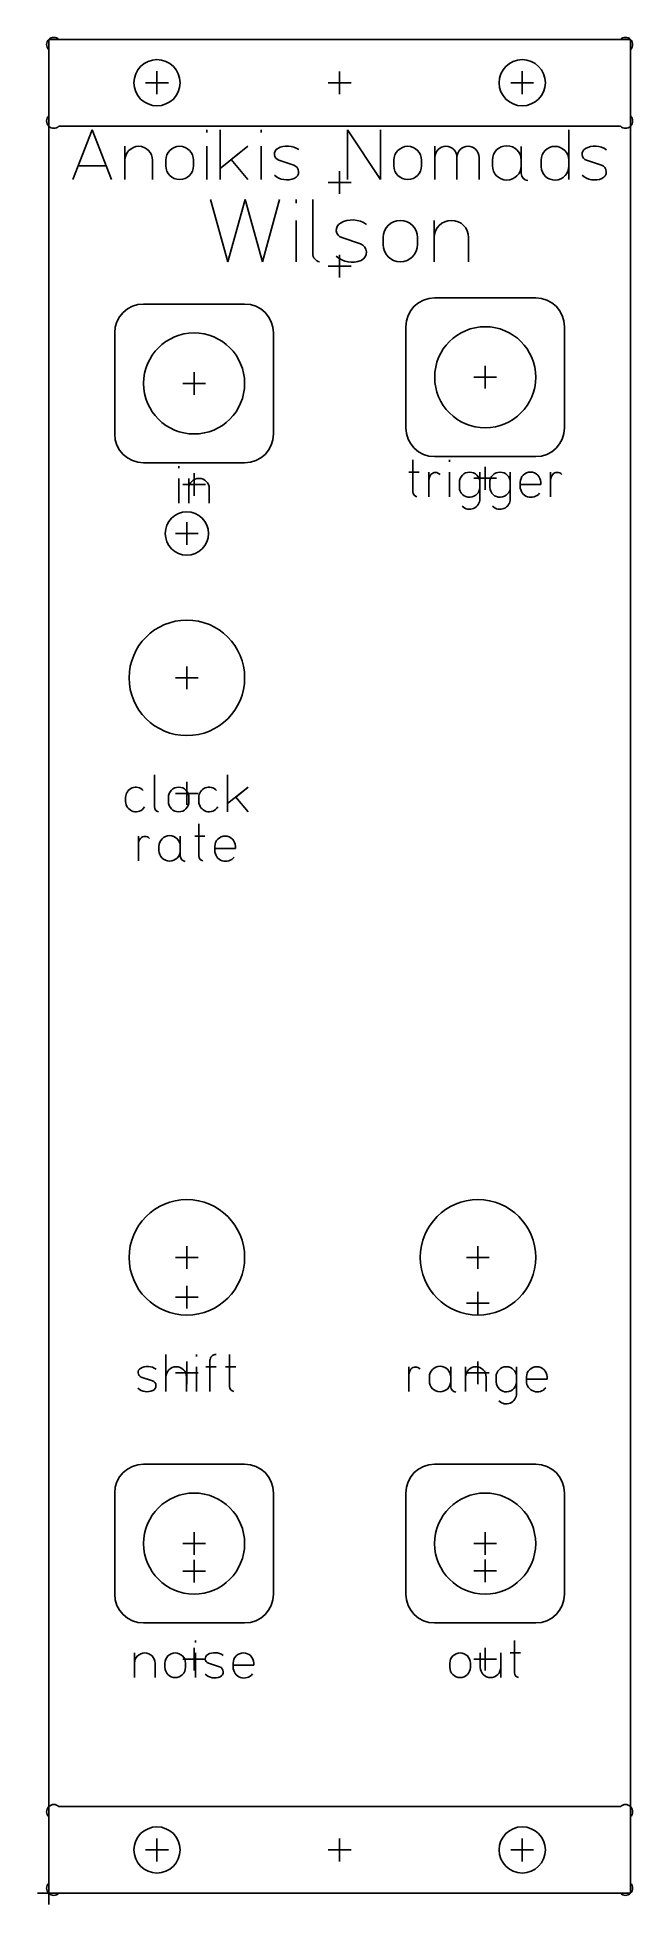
# Model space of a CAD drawing. Header units: millimetres. Extents: x -1 to 40, y -1 to 129.
import ezdxf

# ---------------------------------------------------------------- set-up
doc = ezdxf.new("R2010")
doc.units = ezdxf.units.MM
for name, color, linetype in [('Bezugspunkte', 1, 'CONTINUOUS'), ('Gravur', 7, 'CONTINUOUS'), ('Kontur', 7, 'CONTINUOUS')]:
    doc.layers.add(name, color=color, linetype=linetype)

msp = doc.modelspace()

# ---------------------------------------------------------------- linework, layer by layer
at = {"layer": 'Bezugspunkte', "color": 1, "linetype": 'CONTINUOUS'}
for p, q in [((7.5, 124.612), (7.5, 126.188)), ((20.15, 124.607), (20.15, 126.183)), ((32.8, 124.612), (32.8, 126.188)), ((6.712, 125.4), (8.288, 125.4)), ((19.362, 125.395), (20.938, 125.395)), ((32.012, 125.4), (33.588, 125.4)), ((20.15, 117.707), (20.15, 119.283)), ((19.362, 118.495), (20.938, 118.495)), ((19.362, 112.7), (20.938, 112.7)), ((20.15, 111.912), (20.15, 113.488)), ((10.07, 103.782), (10.07, 105.358)), ((10.07, 103.782), (10.07, 105.358)), ((29.442, 105), (31.018, 105)), ((29.446, 105), (31.022, 105)), ((30.23, 104.212), (30.23, 105.788)), ((30.234, 104.212), (30.234, 105.788)), ((9.282, 104.57), (10.858, 104.57)), ((9.282, 104.57), (10.858, 104.57)), ((10.07, 96.782), (10.07, 98.358)), ((30.234, 97.212), (30.234, 98.788)), ((9.282, 97.57), (10.858, 97.57)), ((29.446, 98), (31.022, 98)), ((9.57, 93.392), (9.57, 94.968)), ((8.782, 94.18), (10.358, 94.18)), ((8.782, 84.18), (10.358, 84.18)), ((9.57, 83.392), (9.57, 84.968)), ((9.57, 75.392), (9.57, 76.968)), ((8.782, 76.18), (10.358, 76.18)), ((8.782, 44.04), (10.358, 44.04)), ((9.57, 43.252), (9.57, 44.828)), ((28.942, 44.04), (30.518, 44.04)), ((29.73, 43.252), (29.73, 44.828)), ((9.57, 40.501), (9.57, 42.077)), ((29.731, 40.081), (29.731, 41.657)), ((8.782, 41.289), (10.358, 41.289)), ((28.943, 40.869), (30.519, 40.869)), ((9.57, 35.252), (9.57, 36.828)), ((29.73, 35.252), (29.73, 36.828)), ((8.782, 36.04), (10.358, 36.04)), ((28.942, 36.04), (30.518, 36.04)), ((10.07, 23.432), (10.07, 25.008)), ((10.07, 23.432), (10.07, 25.008)), ((30.23, 23.432), (30.23, 25.008)), ((30.23, 23.432), (30.23, 25.008)), ((9.282, 24.22), (10.858, 24.22)), ((9.282, 24.22), (10.858, 24.22)), ((29.442, 24.22), (31.018, 24.22)), ((29.442, 24.22), (31.018, 24.22)), ((9.282, 22.312), (10.858, 22.312)), ((10.07, 21.524), (10.07, 23.1)), ((29.442, 22.329), (31.018, 22.329)), ((30.23, 21.541), (30.23, 23.117)), ((10.07, 15.432), (10.07, 17.008)), ((30.23, 15.432), (30.23, 17.008)), ((9.282, 16.22), (10.858, 16.22)), ((29.442, 16.22), (31.018, 16.22)), ((6.712, 3), (8.288, 3)), ((7.5, 2.212), (7.5, 3.788)), ((19.362, 3), (20.938, 3)), ((20.15, 2.212), (20.15, 3.788)), ((32.012, 3), (33.588, 3)), ((32.8, 2.212), (32.8, 3.788)), ((-0.788, 0), (0.788, 0)), ((0, -0.788), (0, 0.788))]:
    msp.add_line(p, q, dxfattribs=at)
at = {"layer": 'Gravur', "color": 255, "linetype": 'CONTINUOUS'}
for p, q in [((1.674, 118.695), (3.01567, 122.145)), ((3.01567, 122.145), (4.35733, 118.695)), ((10.952, 122.144), (10.952, 121.95233)), ((11.872, 122.144), (11.872, 118.694)), ((14.709, 122.144), (14.709, 121.95233)), ((20.689, 118.694), (20.689, 122.144)), ((20.689, 122.144), (22.989, 118.694)), ((22.989, 118.694), (22.989, 122.144)), ((36.02067, 122.142), (36.02067, 119.65033)), ((5.278, 118.695), (5.278, 120.995)), ((5.278, 120.995), (5.278, 120.03667)), ((10.952, 120.994), (10.952, 118.694)), ((11.872, 119.46067), (13.78867, 120.994)), ((13.78867, 120.994), (12.63867, 120.074)), ((14.709, 120.994), (14.709, 118.694)), ((26.745, 118.694), (26.745, 120.994)), ((26.745, 120.994), (26.745, 120.22733)), ((32.72433, 120.993), (32.72433, 119.65133)), ((2.05733, 119.65333), (3.974, 119.65333)), ((7.19467, 120.03667), (7.19467, 118.695)), ((8.115, 119.65233), (8.115, 120.03567)), ((10.03167, 120.03567), (10.03167, 119.65233)), ((11.872, 118.694), (11.872, 119.46067)), ((12.63867, 120.074), (13.78867, 118.694)), ((16.97067, 119.69067), (15.93567, 120.03567)), ((23.909, 119.65233), (23.909, 120.03567)), ((25.82567, 120.03567), (25.82567, 119.65233)), ((28.27833, 120.22733), (28.27833, 118.694)), ((28.27833, 118.694), (28.27833, 120.22733)), ((29.81167, 120.22733), (29.81167, 118.694)), ((30.731, 119.65133), (30.731, 120.03467)), ((32.72433, 120.03467), (32.72433, 119.11467)), ((34.104, 119.57367), (34.104, 120.03367)), ((36.02067, 120.03367), (36.02067, 118.692)), ((38.28167, 119.68767), (37.24667, 120.03267)), ((13.57, 110.07), (6.57, 110.07)), ((33.73, 110.5), (26.73, 110.5)), ((4.57, 108.07), (4.57, 101.07)), ((15.57, 101.07), (15.57, 108.07)), ((24.73, 108.5), (24.73, 101.5)), ((35.73, 101.5), (35.73, 108.5)), ((6.57, 99.07), (13.57, 99.07)), ((26.73, 99.5), (33.73, 99.5))]:
    msp.add_line(p, q, dxfattribs=at)
at = {"layer": 'Gravur', "color": 7, "linetype": 'CONTINUOUS'}
for p, q in [((11.21633, 117.3), (12.41078, 113)), ((12.41078, 113), (13.60522, 117.3)), ((13.60522, 117.3), (14.79967, 113)), ((14.79967, 113), (15.99411, 117.3)), ((17.14133, 117.3), (17.14133, 117.06111)), ((18.28833, 117.3), (18.28833, 113.57333)), ((17.14133, 115.86667), (17.14133, 113)), ((26.69633, 113), (26.69633, 115.86667)), ((26.69633, 115.86667), (26.69633, 114.67222)), ((21.58556, 114.24222), (20.29556, 114.67222)), ((23.16133, 114.19444), (23.16133, 114.67222)), ((25.55022, 114.67222), (25.55022, 114.19444)), ((29.08522, 114.67222), (29.08522, 113)), ((9.01673, 98.852), (9.01673, 98.70961)), ((25.6502, 98.42767), (24.93826, 98.42767)), ((24.93826, 98.42767), (25.22303, 98.42767)), ((25.22303, 99.282), (25.22303, 98.42767)), ((25.22303, 98.42767), (25.6502, 98.42767)), ((25.22303, 98.42767), (25.22303, 97.06073)), ((26.33373, 96.719), (26.33373, 98.42767)), ((26.33373, 98.42767), (26.33373, 97.85811)), ((27.75773, 99.282), (27.75773, 99.13961)), ((27.75773, 98.42767), (27.75773, 96.719)), ((29.86562, 98.42767), (29.86562, 97.43094)), ((31.97362, 98.42867), (31.97362, 97.43194)), ((34.76373, 96.722), (34.76373, 98.43067)), ((34.76373, 98.43067), (34.76373, 97.86111)), ((9.01673, 97.99767), (9.01673, 96.289)), ((9.70073, 96.289), (9.70073, 97.99767)), ((9.70073, 97.99767), (9.70073, 97.28572)), ((11.12462, 97.28572), (11.12462, 96.289)), ((28.44173, 97.37399), (28.44173, 97.71572)), ((29.86562, 97.71572), (29.86562, 96.57661)), ((30.54973, 97.37499), (30.54973, 97.71672)), ((31.97362, 97.71672), (31.97362, 96.57761)), ((32.65673, 97.71772), (32.65673, 97.43294)), ((32.65673, 97.57533), (34.08062, 97.57533)), ((34.08062, 97.57533), (34.08062, 97.71772)), ((7.32273, 77.462), (7.32273, 75.24073)), ((12.39173, 77.462), (12.39173, 74.899)), ((12.39173, 75.46856), (13.81562, 76.60767)), ((13.81562, 76.60767), (12.96129, 75.9242)), ((5.32873, 75.89572), (5.32873, 75.61094)), ((8.29173, 75.61094), (8.29173, 75.89572)), ((9.71562, 75.89572), (9.71562, 75.61094)), ((10.39873, 75.89572), (10.39873, 75.61094)), ((12.39173, 74.899), (12.39173, 75.46856)), ((12.96129, 75.9242), (13.81562, 74.899)), ((10.39703, 74.076), (10.39703, 73.22167)), ((6.21073, 71.513), (6.21073, 73.22167)), ((6.21073, 73.22167), (6.21073, 72.65211)), ((7.63473, 72.22494), (7.63473, 72.50972)), ((9.11558, 73.22167), (9.11558, 72.22494)), ((9.11558, 72.50972), (9.11558, 71.82626)), ((10.8242, 73.22167), (10.11226, 73.22167)), ((10.11226, 73.22167), (10.39703, 73.22167)), ((10.39703, 73.22167), (10.8242, 73.22167)), ((10.39703, 73.22167), (10.39703, 71.85473)), ((11.50673, 72.50972), (11.50673, 72.22494)), ((12.93062, 72.36733), (12.93062, 72.50972)), ((11.50673, 72.36733), (12.93062, 72.36733)), ((8.11873, 37.323), (8.11873, 34.76)), ((10.22573, 37.323), (10.22573, 37.18061)), ((10.22573, 36.46867), (10.22573, 34.76)), ((10.88026, 36.46867), (11.5922, 36.46867)), ((11.16503, 36.89583), (11.16503, 34.76)), ((12.9582, 36.46867), (12.24626, 36.46867)), ((12.24626, 36.46867), (12.53103, 36.46867)), ((12.53103, 37.323), (12.53103, 36.46867)), ((12.53103, 36.46867), (12.9582, 36.46867)), ((12.53103, 36.46867), (12.53103, 35.10173)), ((24.94673, 34.759), (24.94673, 36.46767)), ((24.94673, 36.46767), (24.94673, 35.89811)), ((27.85158, 36.46767), (27.85158, 35.47094)), ((28.87773, 34.76), (28.87773, 36.46867)), ((28.87773, 36.46867), (28.87773, 35.75672)), ((32.40862, 36.46867), (32.40862, 35.47194)), ((7.17846, 35.49942), (6.40956, 35.75572)), ((8.11873, 34.76), (8.11873, 35.75672)), ((9.54262, 35.75672), (9.54262, 34.76)), ((26.37073, 35.47094), (26.37073, 35.75572)), ((27.85158, 35.75572), (27.85158, 35.07226)), ((30.30162, 35.75672), (30.30162, 34.76)), ((30.98473, 35.41499), (30.98473, 35.75672)), ((32.40862, 35.75672), (32.40862, 34.61761)), ((33.09173, 35.75772), (33.09173, 35.47294)), ((33.09173, 35.61533), (34.51562, 35.61533)), ((34.51562, 35.61533), (34.51562, 35.75772)), ((13.57, 29.72), (6.57, 29.72)), ((33.73, 29.72), (26.73, 29.72)), ((4.57, 27.72), (4.57, 20.72)), ((15.57, 20.72), (15.57, 27.72)), ((24.73, 27.72), (24.73, 20.72)), ((35.73, 20.72), (35.73, 27.72)), ((6.57, 18.72), (13.57, 18.72)), ((26.73, 18.72), (33.73, 18.72)), ((10.15773, 17.502), (10.15773, 17.35961)), ((32.25303, 17.502), (32.25303, 16.64767)), ((5.94173, 14.939), (5.94173, 16.64767)), ((5.94173, 16.64767), (5.94173, 15.93572)), ((7.36562, 15.93572), (7.36562, 14.939)), ((8.04973, 15.65094), (8.04973, 15.93572)), ((9.47362, 15.93572), (9.47362, 15.65094)), ((10.15773, 16.64767), (10.15773, 14.939)), ((11.83746, 15.67942), (11.06856, 15.93572)), ((12.77673, 15.93672), (12.77673, 15.65194)), ((12.77673, 15.79433), (14.20062, 15.79433)), ((14.20062, 15.79433), (14.20062, 15.93672)), ((27.78173, 15.65094), (27.78173, 15.93572)), ((29.20562, 15.93572), (29.20562, 15.65094)), ((29.88973, 16.64767), (29.88973, 15.65094)), ((31.31362, 14.939), (31.31362, 16.64767)), ((31.31362, 15.65094), (31.31362, 14.939)), ((32.6802, 16.64767), (31.96826, 16.64767)), ((31.96826, 16.64767), (32.25303, 16.64767)), ((32.25303, 16.64767), (32.6802, 16.64767)), ((32.25303, 16.64767), (32.25303, 15.28073))]:
    msp.add_line(p, q, dxfattribs=at)
at = {"layer": 'Gravur', "color": 255, "linetype": 'CONTINUOUS'}
for centre, radius, start, end in [((6.23633, 120.03667), 0.95833, 0, 180), ((9.07333, 120.03567), 0.95833, 0, 180), ((16.07374, 120.45497), 0.44145, 119.10762, 251.77304), ((16.52713, 119.65845), 1.35795, 54.50145, 119.47297), ((24.86733, 120.03567), 0.95833, 0, 180), ((27.51167, 120.22733), 0.76667, 0, 180), ((29.045, 120.22733), 0.76667, 0, 180), ((31.72767, 120.03467), 0.99667, 0, 180), ((35.06233, 120.03367), 0.95833, 0, 180), ((37.38474, 120.45197), 0.44145, 119.10762, 251.77304), ((37.83813, 119.65545), 1.35795, 54.50145, 119.47297), ((9.07333, 119.65233), 0.95833, -180, 0), ((16.49961, 119.96934), 1.30242, 228.05192, 293.02344), ((16.81727, 119.22348), 0.49173, 292.94873, 431.82316), ((24.86733, 119.65233), 0.95833, -180, 0), ((31.72767, 119.65133), 0.99667, -180, 0), ((33.28011, 119.16621), 0.55816, 185.29897, 260.11981), ((35.06233, 119.612), 0.9591, -177.70939, 2.29061), ((37.81061, 119.96634), 1.30242, 228.05192, 293.02344), ((38.12827, 119.22048), 0.49173, 292.94873, 431.82316), ((6.57, 108.07), 2, 90, 180), ((13.57, 108.07), 2, 0, 90), ((26.73, 108.5), 2, 90, 180), ((33.73, 108.5), 2, 0, 90), ((6.57, 101.07), 2, 180, 270), ((13.57, 101.07), 2, 270, 360), ((26.73, 101.5), 2, 180, 270), ((33.73, 101.5), 2, 270, 360)]:
    msp.add_arc(centre, radius, start, end, dxfattribs=at)
at = {"layer": 'Gravur', "color": 7, "linetype": 'CONTINUOUS'}
for centre, radius, start, end in [((20.46765, 115.19483), 0.55021, 119.10762, 251.77304), ((21.03274, 114.20207), 1.69252, 54.50145, 119.47297), ((24.35578, 114.67222), 1.19444, 0, 180), ((27.89078, 114.67222), 1.19444, 0, 180), ((21.39437, 113.65993), 0.61288, 292.94873, 431.82316), ((24.35578, 114.19444), 1.19444, -180, 0), ((18.87103, 113.57317), 0.5827, 179.98432, 259.62682), ((20.99845, 114.58956), 1.62331, 228.05192, 293.02344), ((26.78938, 97.99927), 0.40553, 39.42406, 140.57594), ((29.15368, 97.71572), 0.71194, 0, 180), ((31.26168, 97.71672), 0.71194, 0, 180), ((33.36868, 97.71772), 0.71194, 0, 180), ((35.21938, 98.00227), 0.40553, 39.42406, 140.57594), ((10.41268, 97.28572), 0.71194, 0, 180), ((25.57035, 97.06064), 0.34731, 179.98432, 259.62682), ((26.96304, 97.85813), 0.62931, 140.69073, 180.00162), ((29.15368, 97.40247), 0.71251, -177.70939, 2.29061), ((31.26168, 97.40347), 0.71251, -177.70939, 2.29061), ((33.40331, 97.43235), 0.74658, 179.95424, 322.44599), ((35.39304, 97.86113), 0.62931, 140.69073, 180.00162), ((29.14765, 96.57282), 0.71798, -134.87369, 0.30252), ((31.25565, 96.57382), 0.71798, -134.87369, 0.30252), ((6.03477, 75.90061), 0.70606, 42.74595, 180.39666), ((9.00368, 75.89572), 0.71194, 0, 180), ((11.10477, 75.90061), 0.70606, 42.74595, 180.39666), ((6.0362, 75.61153), 0.70747, 180.04758, 328.39092), ((7.67005, 75.24064), 0.34731, 179.98432, 259.62682), ((9.00368, 75.61094), 0.71194, -180, 0), ((11.1062, 75.61153), 0.70747, 180.04758, 328.39092), ((6.84004, 72.65213), 0.62931, 140.69073, 180.00162), ((6.66638, 72.79327), 0.40553, 39.42406, 140.57594), ((8.37516, 72.50972), 0.74042, 0, 180), ((12.21868, 72.50972), 0.71194, 0, 180), ((8.37516, 72.22494), 0.74042, -180, 0), ((9.52846, 71.86455), 0.41466, 185.29897, 260.11981), ((10.74435, 71.85464), 0.34731, 179.98432, 259.62682), ((12.25331, 72.22435), 0.74658, 179.95424, 322.44599), ((6.51213, 36.06722), 0.32795, 119.10762, 251.77304), ((6.84895, 35.47549), 1.00882, 54.50145, 119.47297), ((8.83068, 35.75672), 0.71194, 0, 180), ((11.58995, 36.89809), 0.42492, 89.69622, 180.30378), ((25.57604, 35.89813), 0.62931, 140.69073, 180.00162), ((25.40238, 36.03927), 0.40553, 39.42406, 140.57594), ((27.11116, 35.75572), 0.74042, 0, 180), ((29.58968, 35.75672), 0.71194, 0, 180), ((31.69668, 35.75672), 0.71194, 0, 180), ((33.80368, 35.75772), 0.71194, 0, 180), ((6.82851, 35.70645), 0.96757, 228.05192, 293.02344), ((7.0645, 35.15235), 0.3653, 292.94873, 431.82316), ((12.87835, 35.10164), 0.34731, 179.98432, 259.62682), ((27.11116, 35.47094), 0.74042, -180, 0), ((28.26446, 35.11055), 0.41466, 185.29897, 260.11981), ((31.69668, 35.44347), 0.71251, -177.70939, 2.29061), ((33.83831, 35.47235), 0.74658, 179.95424, 322.44599), ((31.69065, 34.61382), 0.71798, -134.87369, 0.30252), ((6.57, 27.72), 2, 90, 180), ((13.57, 27.72), 2, 0, 90), ((26.73, 27.72), 2, 90, 180), ((33.73, 27.72), 2, 0, 90), ((6.57, 20.72), 2, 180, 270), ((13.57, 20.72), 2, 270, 360), ((26.73, 20.72), 2, 180, 270), ((33.73, 20.72), 2, 270, 360), ((6.65368, 15.93572), 0.71194, 0, 180), ((8.76168, 15.93572), 0.71194, 0, 180), ((8.76168, 15.65094), 0.71194, -180, 0), ((11.17113, 16.24722), 0.32795, 119.10762, 251.77304), ((11.50795, 15.65549), 1.00882, 54.50145, 119.47297), ((11.7235, 15.33235), 0.3653, 292.94873, 431.82316), ((13.52331, 15.65135), 0.74658, 179.95424, 322.44599), ((13.48868, 15.93672), 0.71194, 0, 180), ((28.49368, 15.93572), 0.71194, 0, 180), ((28.49368, 15.65094), 0.71194, -180, 0), ((30.60168, 15.65094), 0.71194, 180, 360), ((11.48751, 15.88645), 0.96757, 228.05192, 293.02344), ((32.60035, 15.28064), 0.34731, 179.98432, 259.62682)]:
    msp.add_arc(centre, radius, start, end, dxfattribs=at)
at = {"layer": 'Kontur', "color": 7, "linetype": 'CONTINUOUS'}
for p, q in [((0, 0), (0, 128.4)), ((0, 128.4), (40.3, 128.4)), ((39.59289, 128.395), (0.70711, 128.395)), ((40.3, 128.4), (40.3, 0)), ((0, 127.68789), (0, 123.10211)), ((40.3, 123.10211), (40.3, 127.68789)), ((0.70711, 122.395), (39.59289, 122.395)), ((0, 5.29289), (0, 0.70711)), ((39.59289, 6), (0.70711, 6)), ((40.3, 0.70711), (40.3, 5.29289)), ((40.3, 0), (0, 0)), ((0.70711, 0), (39.59289, 0))]:
    msp.add_line(p, q, dxfattribs=at)
for centre, radius in [((7.5, 125.4), 1.6), ((32.8, 125.4), 1.6), ((10.07, 104.57), 3.5), ((30.234, 105), 3.5), ((9.57, 94.18), 1.5), ((9.57, 84.18), 4), ((9.57, 44.04), 4), ((29.73, 44.04), 4), ((10.07, 24.22), 3.5), ((30.23, 24.22), 3.5), ((7.5, 3), 1.6), ((32.8, 3), 1.6)]:
    msp.add_circle(centre, radius, dxfattribs=at)
for centre, start, end in [((0.35355, 128.04145), 45, 224.99999), ((39.94645, 128.04145), 315, 494.99999), ((0.35355, 122.74855), 135, 314.99999), ((39.94645, 122.74855), 225, 404.99999), ((0.35355, 5.64645), 45, 224.99999), ((39.94645, 5.64645), 315, 494.99999), ((0.35355, 0.35355), 135, 314.99999), ((39.94645, 0.35355), 225, 404.99999)]:
    msp.add_arc(centre, 0.5, start, end, dxfattribs=at)

doc.saveas('drawing.dxf')
